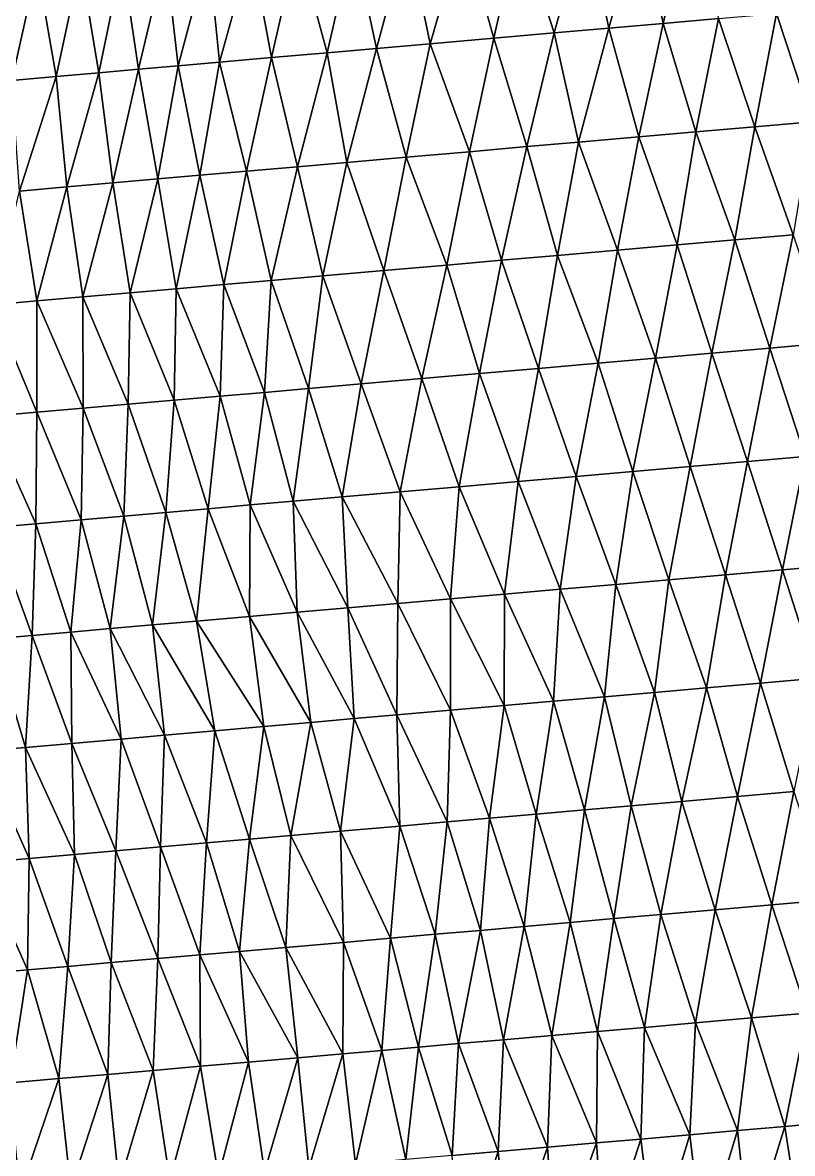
# Model space of a CAD drawing. Extents: x 993 to 3979, y 358 to 2875.
# Drawn here: x 2563.1 to 2820, y 1197.3 to 1574.5 of the extents above; entities that cross this region are included whole.
import ezdxf

# ---------------------------------------------------------------- set-up
doc = ezdxf.new("R2010")
doc.units = 0
doc.header["$MEASUREMENT"] = 0

msp = doc.modelspace()

# ---------------------------------------------------------------- linework, layer by layer
at = {"layer": 'modelTopoInnerCoarse_ts', "color": 2}
for points in [[(2769.32, 1610.69, 2910.62), (2758.78, 1572.63, 2920.97), (2751.13, 1609.1, 2906.45), (2769.32, 1610.69, 2910.62)], [(2776.9, 1574.21, 2925.33), (2758.78, 1572.63, 2920.97), (2769.32, 1610.69, 2910.62), (2776.9, 1574.21, 2925.33)], [(2785.51, 1612.11, 2920.1), (2776.9, 1574.21, 2925.33), (2769.32, 1610.69, 2910.62), (2785.51, 1612.11, 2920.1)], [(2795.37, 1575.83, 2928.76), (2776.9, 1574.21, 2925.33), (2785.51, 1612.11, 2920.1), (2795.37, 1575.83, 2928.76)], [(2728.85, 1607.15, 2913.16), (2720.35, 1569.27, 2918.09), (2710.17, 1605.52, 2910.32), (2728.85, 1607.15, 2913.16)], [(2740.51, 1571.03, 2917.02), (2720.35, 1569.27, 2918.09), (2728.85, 1607.15, 2913.16), (2740.51, 1571.03, 2917.02)], [(2751.13, 1609.1, 2906.45), (2740.51, 1571.03, 2917.02), (2728.85, 1607.15, 2913.16), (2751.13, 1609.1, 2906.45)], [(2758.78, 1572.63, 2920.97), (2740.51, 1571.03, 2917.02), (2751.13, 1609.1, 2906.45), (2758.78, 1572.63, 2920.97)], [(2691.61, 1603.9, 2907.13), (2681.26, 1565.85, 2916.98), (2673.39, 1602.3, 2903.05), (2691.61, 1603.9, 2907.13)], [(2699.09, 1567.41, 2922.12), (2681.26, 1565.85, 2916.98), (2691.61, 1603.9, 2907.13), (2699.09, 1567.41, 2922.12)], [(2710.17, 1605.52, 2910.32), (2699.09, 1567.41, 2922.12), (2691.61, 1603.9, 2907.13), (2710.17, 1605.52, 2910.32)], [(2720.35, 1569.27, 2918.09), (2699.09, 1567.41, 2922.12), (2710.17, 1605.52, 2910.32), (2720.35, 1569.27, 2918.09)], [(2639.39, 1599.33, 2888.38), (2628.89, 1561.26, 2898.62), (2625.18, 1598.08, 2873.6), (2639.39, 1599.33, 2888.38)], [(2646.2, 1562.78, 2905.12), (2628.89, 1561.26, 2898.62), (2639.39, 1599.33, 2888.38), (2646.2, 1562.78, 2905.12)], [(2654.87, 1600.68, 2899.76), (2646.2, 1562.78, 2905.12), (2639.39, 1599.33, 2888.38), (2654.87, 1600.68, 2899.76)], [(2664.75, 1564.4, 2908.33), (2646.2, 1562.78, 2905.12), (2654.87, 1600.68, 2899.76), (2664.75, 1564.4, 2908.33)], [(2673.39, 1602.3, 2903.05), (2664.75, 1564.4, 2908.33), (2654.87, 1600.68, 2899.76), (2673.39, 1602.3, 2903.05)], [(2681.26, 1565.85, 2916.98), (2664.75, 1564.4, 2908.33), (2673.39, 1602.3, 2903.05), (2681.26, 1565.85, 2916.98)], [(2596.31, 1595.56, 2845.27), (2588.58, 1557.74, 2848.12), (2582.42, 1594.34, 2829.64), (2596.31, 1595.56, 2845.27)], [(2601.77, 1558.89, 2865.62), (2588.58, 1557.74, 2848.12), (2596.31, 1595.56, 2845.27), (2601.77, 1558.89, 2865.62)], [(2610.84, 1596.83, 2859.16), (2601.77, 1558.89, 2865.62), (2596.31, 1595.56, 2845.27), (2610.84, 1596.83, 2859.16)], [(2615.08, 1560.06, 2882.79), (2601.77, 1558.89, 2865.62), (2610.84, 1596.83, 2859.16), (2615.08, 1560.06, 2882.79)], [(2625.18, 1598.08, 2873.6), (2615.08, 1560.06, 2882.79), (2610.84, 1596.83, 2859.16), (2625.18, 1598.08, 2873.6)], [(2628.89, 1561.26, 2898.62), (2615.08, 1560.06, 2882.79), (2625.18, 1598.08, 2873.6), (2628.89, 1561.26, 2898.62)], [(2568.02, 1593.08, 2815.37), (2559.57, 1555.2, 2820.17), (2552.42, 1591.72, 2804.3), (2568.02, 1593.08, 2815.37)], [(2574.39, 1556.5, 2833.31), (2559.57, 1555.2, 2820.17), (2568.02, 1593.08, 2815.37), (2574.39, 1556.5, 2833.31)], [(2582.42, 1594.34, 2829.64), (2574.39, 1556.5, 2833.31), (2568.02, 1593.08, 2815.37), (2582.42, 1594.34, 2829.64)], [(2588.58, 1557.74, 2848.12), (2574.39, 1556.5, 2833.31), (2582.42, 1594.34, 2829.64), (2588.58, 1557.74, 2848.12)], [(2814.68, 1577.52, 2929.93), (2807.45, 1539.74, 2931.47), (2795.37, 1575.83, 2928.76), (2814.68, 1577.52, 2929.93)], [(2826.58, 1541.42, 2933.12), (2807.45, 1539.74, 2931.47), (2814.68, 1577.52, 2929.93), (2826.58, 1541.42, 2933.12)], [(2834.98, 1579.29, 2928.47), (2826.58, 1541.42, 2933.12), (2814.68, 1577.52, 2929.93), (2834.98, 1579.29, 2928.47)], [(2758.78, 1572.63, 2920.97), (2748.63, 1534.6, 2930.29), (2740.51, 1571.03, 2917.02), (2758.78, 1572.63, 2920.97)], [(2768.74, 1536.36, 2929.34), (2748.63, 1534.6, 2930.29), (2758.78, 1572.63, 2920.97), (2768.74, 1536.36, 2929.34)], [(2776.9, 1574.21, 2925.33), (2768.74, 1536.36, 2929.34), (2758.78, 1572.63, 2920.97), (2776.9, 1574.21, 2925.33)], [(2787.8, 1538.02, 2931.18), (2768.74, 1536.36, 2929.34), (2776.9, 1574.21, 2925.33), (2787.8, 1538.02, 2931.18)], [(2795.37, 1575.83, 2928.76), (2787.8, 1538.02, 2931.18), (2776.9, 1574.21, 2925.33), (2795.37, 1575.83, 2928.76)], [(2807.45, 1539.74, 2931.47), (2787.8, 1538.02, 2931.18), (2795.37, 1575.83, 2928.76), (2807.45, 1539.74, 2931.47)], [(2720.35, 1569.27, 2918.09), (2712.23, 1531.41, 2922), (2699.09, 1567.41, 2922.12), (2720.35, 1569.27, 2918.09)], [(2731.41, 1533.09, 2923.53), (2712.23, 1531.41, 2922), (2720.35, 1569.27, 2918.09), (2731.41, 1533.09, 2923.53)], [(2740.51, 1571.03, 2917.02), (2731.41, 1533.09, 2923.53), (2720.35, 1569.27, 2918.09), (2740.51, 1571.03, 2917.02)], [(2748.63, 1534.6, 2930.29), (2731.41, 1533.09, 2923.53), (2740.51, 1571.03, 2917.02), (2748.63, 1534.6, 2930.29)], [(2681.26, 1565.85, 2916.98), (2671.29, 1527.83, 2925.83), (2664.75, 1564.4, 2908.33), (2681.26, 1565.85, 2916.98)], [(2691.08, 1529.56, 2925.73), (2671.29, 1527.83, 2925.83), (2681.26, 1565.85, 2916.98), (2691.08, 1529.56, 2925.73)], [(2699.09, 1567.41, 2922.12), (2691.08, 1529.56, 2925.73), (2681.26, 1565.85, 2916.98), (2699.09, 1567.41, 2922.12)], [(2712.23, 1531.41, 2922), (2691.08, 1529.56, 2925.73), (2699.09, 1567.41, 2922.12), (2712.23, 1531.41, 2922)], [(2646.2, 1562.78, 2905.12), (2637.89, 1524.91, 2909.55), (2628.89, 1561.26, 2898.62), (2646.2, 1562.78, 2905.12)], [(2654.85, 1526.39, 2917), (2637.89, 1524.91, 2909.55), (2646.2, 1562.78, 2905.12), (2654.85, 1526.39, 2917)], [(2664.75, 1564.4, 2908.33), (2654.85, 1526.39, 2917), (2646.2, 1562.78, 2905.12), (2664.75, 1564.4, 2908.33)], [(2671.29, 1527.83, 2925.83), (2654.85, 1526.39, 2917), (2664.75, 1564.4, 2908.33), (2671.29, 1527.83, 2925.83)], [(2588.58, 1557.74, 2848.12), (2577.88, 1519.66, 2858.92), (2574.39, 1556.5, 2833.31), (2588.58, 1557.74, 2848.12)], [(2593.26, 1521, 2870.56), (2577.88, 1519.66, 2858.92), (2588.58, 1557.74, 2848.12), (2593.26, 1521, 2870.56)], [(2601.77, 1558.89, 2865.62), (2593.26, 1521, 2870.56), (2588.58, 1557.74, 2848.12), (2601.77, 1558.89, 2865.62)], [(2608.26, 1522.32, 2883.22), (2593.26, 1521, 2870.56), (2601.77, 1558.89, 2865.62), (2608.26, 1522.32, 2883.22)], [(2615.08, 1560.06, 2882.79), (2608.26, 1522.32, 2883.22), (2601.77, 1558.89, 2865.62), (2615.08, 1560.06, 2882.79)], [(2622.25, 1523.54, 2898.59), (2608.26, 1522.32, 2883.22), (2615.08, 1560.06, 2882.79), (2622.25, 1523.54, 2898.59)], [(2628.89, 1561.26, 2898.62), (2622.25, 1523.54, 2898.59), (2615.08, 1560.06, 2882.79), (2628.89, 1561.26, 2898.62)], [(2637.89, 1524.91, 2909.55), (2622.25, 1523.54, 2898.59), (2628.89, 1561.26, 2898.62), (2637.89, 1524.91, 2909.55)], [(2562.07, 1518.27, 2848.4), (2559.57, 1555.2, 2820.17), (2574.39, 1556.5, 2833.31), (2562.07, 1518.27, 2848.4)], [(2562.07, 1518.27, 2848.4), (2574.39, 1556.5, 2833.31), (2577.88, 1519.66, 2858.92), (2562.07, 1518.27, 2848.4)], [(2807.45, 1539.74, 2931.47), (2800.77, 1502.01, 2931.55), (2787.8, 1538.02, 2931.18), (2807.45, 1539.74, 2931.47)], [(2820.29, 1503.72, 2932.16), (2800.77, 1502.01, 2931.55), (2807.45, 1539.74, 2931.47), (2820.29, 1503.72, 2932.16)], [(2826.58, 1541.42, 2933.12), (2820.29, 1503.72, 2932.16), (2807.45, 1539.74, 2931.47), (2826.58, 1541.42, 2933.12)], [(2768.74, 1536.36, 2929.34), (2761.64, 1498.59, 2930.54), (2748.63, 1534.6, 2930.29), (2768.74, 1536.36, 2929.34)], [(2781.57, 1500.33, 2930.08), (2761.64, 1498.59, 2930.54), (2768.74, 1536.36, 2929.34), (2781.57, 1500.33, 2930.08)], [(2787.8, 1538.02, 2931.18), (2781.57, 1500.33, 2930.08), (2768.74, 1536.36, 2929.34), (2787.8, 1538.02, 2931.18)], [(2800.77, 1502.01, 2931.55), (2781.57, 1500.33, 2930.08), (2787.8, 1538.02, 2931.18), (2800.77, 1502.01, 2931.55)], [(2712.23, 1531.41, 2922), (2704.66, 1493.6, 2924.45), (2691.08, 1529.56, 2925.73), (2712.23, 1531.41, 2922)], [(2722.95, 1495.21, 2928.35), (2704.66, 1493.6, 2924.45), (2712.23, 1531.41, 2922), (2722.95, 1495.21, 2928.35)], [(2731.41, 1533.09, 2923.53), (2722.95, 1495.21, 2928.35), (2712.23, 1531.41, 2922), (2731.41, 1533.09, 2923.53)], [(2741.61, 1496.84, 2931.26), (2722.95, 1495.21, 2928.35), (2731.41, 1533.09, 2923.53), (2741.61, 1496.84, 2931.26)], [(2748.63, 1534.6, 2930.29), (2741.61, 1496.84, 2931.26), (2731.41, 1533.09, 2923.53), (2748.63, 1534.6, 2930.29)], [(2761.64, 1498.59, 2930.54), (2741.61, 1496.84, 2931.26), (2748.63, 1534.6, 2930.29), (2761.64, 1498.59, 2930.54)], [(2671.29, 1527.83, 2925.83), (2663.33, 1489.99, 2929.31), (2654.85, 1526.39, 2917), (2671.29, 1527.83, 2925.83)], [(2683.7, 1491.77, 2927.68), (2663.33, 1489.99, 2929.31), (2671.29, 1527.83, 2925.83), (2683.7, 1491.77, 2927.68)], [(2691.08, 1529.56, 2925.73), (2683.7, 1491.77, 2927.68), (2671.29, 1527.83, 2925.83), (2691.08, 1529.56, 2925.73)], [(2704.66, 1493.6, 2924.45), (2683.7, 1491.77, 2927.68), (2691.08, 1529.56, 2925.73), (2704.66, 1493.6, 2924.45)], [(2637.89, 1524.91, 2909.55), (2630.23, 1487.09, 2912.24), (2622.25, 1523.54, 2898.59), (2637.89, 1524.91, 2909.55)], [(2646.13, 1488.48, 2922.51), (2630.23, 1487.09, 2912.24), (2637.89, 1524.91, 2909.55), (2646.13, 1488.48, 2922.51)], [(2654.85, 1526.39, 2917), (2646.13, 1488.48, 2922.51), (2637.89, 1524.91, 2909.55), (2654.85, 1526.39, 2917)], [(2663.33, 1489.99, 2929.31), (2646.13, 1488.48, 2922.51), (2654.85, 1526.39, 2917), (2663.33, 1489.99, 2929.31)], [(2593.26, 1521, 2870.56), (2583.28, 1482.99, 2879.43), (2577.88, 1519.66, 2858.92), (2593.26, 1521, 2870.56)], [(2599.04, 1484.36, 2890.08), (2583.28, 1482.99, 2879.43), (2593.26, 1521, 2870.56), (2599.04, 1484.36, 2890.08)], [(2608.26, 1522.32, 2883.22), (2599.04, 1484.36, 2890.08), (2593.26, 1521, 2870.56), (2608.26, 1522.32, 2883.22)], [(2614.38, 1485.71, 2901.83), (2599.04, 1484.36, 2890.08), (2608.26, 1522.32, 2883.22), (2614.38, 1485.71, 2901.83)], [(2622.25, 1523.54, 2898.59), (2614.38, 1485.71, 2901.83), (2608.26, 1522.32, 2883.22), (2622.25, 1523.54, 2898.59)], [(2630.23, 1487.09, 2912.24), (2614.38, 1485.71, 2901.83), (2622.25, 1523.54, 2898.59), (2630.23, 1487.09, 2912.24)], [(2567.94, 1481.64, 2867.66), (2552.93, 1480.33, 2855.03), (2562.07, 1518.27, 2848.4), (2567.94, 1481.64, 2867.66)], [(2577.88, 1519.66, 2858.92), (2567.94, 1481.64, 2867.66), (2562.07, 1518.27, 2848.4), (2577.88, 1519.66, 2858.92)], [(2583.28, 1482.99, 2879.43), (2567.94, 1481.64, 2867.66), (2577.88, 1519.66, 2858.92), (2583.28, 1482.99, 2879.43)], [(2800.77, 1502.01, 2931.55), (2793.15, 1464.2, 2934.13), (2781.57, 1500.33, 2930.08), (2800.77, 1502.01, 2931.55)], [(2812.51, 1465.9, 2935.16), (2793.15, 1464.2, 2934.13), (2800.77, 1502.01, 2931.55), (2812.51, 1465.9, 2935.16)], [(2820.29, 1503.72, 2932.16), (2812.51, 1465.9, 2935.16), (2800.77, 1502.01, 2931.55), (2820.29, 1503.72, 2932.16)], [(2832.12, 1467.61, 2935.57), (2812.51, 1465.9, 2935.16), (2820.29, 1503.72, 2932.16), (2832.12, 1467.61, 2935.57)], [(2761.64, 1498.59, 2930.54), (2755.17, 1460.88, 2930.04), (2741.61, 1496.84, 2931.26), (2761.64, 1498.59, 2930.54)], [(2774.3, 1462.55, 2931.72), (2755.17, 1460.88, 2930.04), (2761.64, 1498.59, 2930.54), (2774.3, 1462.55, 2931.72)], [(2781.57, 1500.33, 2930.08), (2774.3, 1462.55, 2931.72), (2761.64, 1498.59, 2930.54), (2781.57, 1500.33, 2930.08)], [(2793.15, 1464.2, 2934.13), (2774.3, 1462.55, 2931.72), (2781.57, 1500.33, 2930.08), (2793.15, 1464.2, 2934.13)], [(2704.66, 1493.6, 2924.45), (2696.36, 1455.73, 2928.84), (2683.7, 1491.77, 2927.68), (2704.66, 1493.6, 2924.45)], [(2715.62, 1457.42, 2930.16), (2696.36, 1455.73, 2928.84), (2704.66, 1493.6, 2924.45), (2715.62, 1457.42, 2930.16)], [(2722.95, 1495.21, 2928.35), (2715.62, 1457.42, 2930.16), (2704.66, 1493.6, 2924.45), (2722.95, 1495.21, 2928.35)], [(2735.31, 1459.14, 2930.33), (2715.62, 1457.42, 2930.16), (2722.95, 1495.21, 2928.35), (2735.31, 1459.14, 2930.33)], [(2741.61, 1496.84, 2931.26), (2735.31, 1459.14, 2930.33), (2722.95, 1495.21, 2928.35), (2741.61, 1496.84, 2931.26)], [(2755.17, 1460.88, 2930.04), (2735.31, 1459.14, 2930.33), (2741.61, 1496.84, 2931.26), (2755.17, 1460.88, 2930.04)], [(2663.33, 1489.99, 2929.31), (2658.54, 1452.43, 2924.34), (2646.13, 1488.48, 2922.51), (2663.33, 1489.99, 2929.31)], [(2676.14, 1453.97, 2930.08), (2658.54, 1452.43, 2924.34), (2663.33, 1489.99, 2929.31), (2676.14, 1453.97, 2930.08)], [(2683.7, 1491.77, 2927.68), (2676.14, 1453.97, 2930.08), (2663.33, 1489.99, 2929.31), (2683.7, 1491.77, 2927.68)], [(2696.36, 1455.73, 2928.84), (2676.14, 1453.97, 2930.08), (2683.7, 1491.77, 2927.68), (2696.36, 1455.73, 2928.84)], [(2630.23, 1487.09, 2912.24), (2629.01, 1449.84, 2897.75), (2614.38, 1485.71, 2901.83), (2630.23, 1487.09, 2912.24)], [(2643.89, 1451.14, 2910.74), (2629.01, 1449.84, 2897.75), (2630.23, 1487.09, 2912.24), (2643.89, 1451.14, 2910.74)], [(2646.13, 1488.48, 2922.51), (2643.89, 1451.14, 2910.74), (2630.23, 1487.09, 2912.24), (2646.13, 1488.48, 2922.51)], [(2658.54, 1452.43, 2924.34), (2643.89, 1451.14, 2910.74), (2646.13, 1488.48, 2922.51), (2658.54, 1452.43, 2924.34)], [(2583.37, 1445.85, 2861.46), (2567.94, 1481.64, 2867.66), (2583.28, 1482.99, 2879.43), (2583.37, 1445.85, 2861.46)], [(2599.04, 1484.36, 2890.08), (2598.35, 1447.16, 2874.19), (2583.28, 1482.99, 2879.43), (2599.04, 1484.36, 2890.08)], [(2598.35, 1447.16, 2874.19), (2583.37, 1445.85, 2861.46), (2583.28, 1482.99, 2879.43), (2598.35, 1447.16, 2874.19)], [(2613.67, 1448.5, 2886.01), (2598.35, 1447.16, 2874.19), (2599.04, 1484.36, 2890.08), (2613.67, 1448.5, 2886.01)], [(2614.38, 1485.71, 2901.83), (2613.67, 1448.5, 2886.01), (2599.04, 1484.36, 2890.08), (2614.38, 1485.71, 2901.83)], [(2629.01, 1449.84, 2897.75), (2613.67, 1448.5, 2886.01), (2614.38, 1485.71, 2901.83), (2629.01, 1449.84, 2897.75)], [(2567.94, 1444.5, 2849.96), (2551.4, 1443.05, 2841.4), (2552.93, 1480.33, 2855.03), (2567.94, 1444.5, 2849.96)], [(2567.94, 1481.64, 2867.66), (2567.94, 1444.5, 2849.96), (2552.93, 1480.33, 2855.03), (2567.94, 1481.64, 2867.66)], [(2583.37, 1445.85, 2861.46), (2567.94, 1444.5, 2849.96), (2567.94, 1481.64, 2867.66), (2583.37, 1445.85, 2861.46)], [(2832.12, 1467.61, 2935.57), (2824.21, 1429.78, 2938.91), (2812.51, 1465.9, 2935.16), (2832.12, 1467.61, 2935.57)], [(2793.15, 1464.2, 2934.13), (2785.89, 1426.42, 2935.75), (2774.3, 1462.55, 2931.72), (2793.15, 1464.2, 2934.13)], [(2804.97, 1428.09, 2937.52), (2785.89, 1426.42, 2935.75), (2793.15, 1464.2, 2934.13), (2804.97, 1428.09, 2937.52)], [(2812.51, 1465.9, 2935.16), (2804.97, 1428.09, 2937.52), (2793.15, 1464.2, 2934.13), (2812.51, 1465.9, 2935.16)], [(2824.21, 1429.78, 2938.91), (2804.97, 1428.09, 2937.52), (2812.51, 1465.9, 2935.16), (2824.21, 1429.78, 2938.91)], [(2755.17, 1460.88, 2930.04), (2747.84, 1423.09, 2931.86), (2735.31, 1459.14, 2930.33), (2755.17, 1460.88, 2930.04)], [(2766.72, 1424.75, 2934.17), (2747.84, 1423.09, 2931.86), (2755.17, 1460.88, 2930.04), (2766.72, 1424.75, 2934.17)], [(2774.3, 1462.55, 2931.72), (2766.72, 1424.75, 2934.17), (2755.17, 1460.88, 2930.04), (2774.3, 1462.55, 2931.72)], [(2785.89, 1426.42, 2935.75), (2766.72, 1424.75, 2934.17), (2774.3, 1462.55, 2931.72), (2785.89, 1426.42, 2935.75)], [(2696.36, 1455.73, 2928.84), (2689.09, 1417.95, 2930.49), (2676.14, 1453.97, 2930.08), (2696.36, 1455.73, 2928.84)], [(2708.79, 1419.68, 2930.65), (2689.09, 1417.95, 2930.49), (2696.36, 1455.73, 2928.84), (2708.79, 1419.68, 2930.65)], [(2715.62, 1457.42, 2930.16), (2708.79, 1419.68, 2930.65), (2696.36, 1455.73, 2928.84), (2715.62, 1457.42, 2930.16)], [(2728.5, 1421.4, 2930.76), (2708.79, 1419.68, 2930.65), (2715.62, 1457.42, 2930.16), (2728.5, 1421.4, 2930.76)], [(2735.31, 1459.14, 2930.33), (2728.5, 1421.4, 2930.76), (2715.62, 1457.42, 2930.16), (2735.31, 1459.14, 2930.33)], [(2747.84, 1423.09, 2931.86), (2728.5, 1421.4, 2930.76), (2735.31, 1459.14, 2930.33), (2747.84, 1423.09, 2931.86)], [(2658.54, 1452.43, 2924.34), (2653.37, 1414.83, 2920.41), (2643.89, 1451.14, 2910.74), (2658.54, 1452.43, 2924.34)], [(2669.75, 1416.26, 2929.39), (2653.37, 1414.83, 2920.41), (2658.54, 1452.43, 2924.34), (2669.75, 1416.26, 2929.39)], [(2676.14, 1453.97, 2930.08), (2669.75, 1416.26, 2929.39), (2658.54, 1452.43, 2924.34), (2676.14, 1453.97, 2930.08)], [(2689.09, 1417.95, 2930.49), (2669.75, 1416.26, 2929.39), (2676.14, 1453.97, 2930.08), (2689.09, 1417.95, 2930.49)], [(2613.67, 1448.5, 2886.01), (2610.89, 1411.11, 2875.7), (2598.35, 1447.16, 2874.19), (2613.67, 1448.5, 2886.01)], [(2625.05, 1412.35, 2890.59), (2610.89, 1411.11, 2875.7), (2613.67, 1448.5, 2886.01), (2625.05, 1412.35, 2890.59)], [(2629.01, 1449.84, 2897.75), (2625.05, 1412.35, 2890.59), (2613.67, 1448.5, 2886.01), (2629.01, 1449.84, 2897.75)], [(2639.12, 1413.58, 2905.72), (2625.05, 1412.35, 2890.59), (2629.01, 1449.84, 2897.75), (2639.12, 1413.58, 2905.72)], [(2643.89, 1451.14, 2910.74), (2639.12, 1413.58, 2905.72), (2629.01, 1449.84, 2897.75), (2643.89, 1451.14, 2910.74)], [(2653.37, 1414.83, 2920.41), (2639.12, 1413.58, 2905.72), (2643.89, 1451.14, 2910.74), (2653.37, 1414.83, 2920.41)], [(2567.94, 1444.5, 2849.96), (2567.56, 1407.32, 2833.24), (2551.4, 1443.05, 2841.4), (2567.94, 1444.5, 2849.96)], [(2582.68, 1408.64, 2845.59), (2567.56, 1407.32, 2833.24), (2567.94, 1444.5, 2849.96), (2582.68, 1408.64, 2845.59)], [(2583.37, 1445.85, 2861.46), (2582.68, 1408.64, 2845.59), (2567.94, 1444.5, 2849.96), (2583.37, 1445.85, 2861.46)], [(2596.92, 1409.89, 2860.27), (2582.68, 1408.64, 2845.59), (2583.37, 1445.85, 2861.46), (2596.92, 1409.89, 2860.27)], [(2598.35, 1447.16, 2874.19), (2596.92, 1409.89, 2860.27), (2583.37, 1445.85, 2861.46), (2598.35, 1447.16, 2874.19)], [(2610.89, 1411.11, 2875.7), (2596.92, 1409.89, 2860.27), (2598.35, 1447.16, 2874.19), (2610.89, 1411.11, 2875.7)], [(2567.56, 1407.32, 2833.24), (2553.22, 1406.07, 2818.82), (2551.4, 1443.05, 2841.4), (2567.56, 1407.32, 2833.24)], [(2824.21, 1429.78, 2938.91), (2816.67, 1391.97, 2941.27), (2804.97, 1428.09, 2937.52), (2824.21, 1429.78, 2938.91)], [(2835.95, 1393.66, 2942.54), (2816.67, 1391.97, 2941.27), (2824.21, 1429.78, 2938.91), (2835.95, 1393.66, 2942.54)], [(2785.89, 1426.42, 2935.75), (2778.74, 1388.65, 2937.05), (2766.72, 1424.75, 2934.17), (2785.89, 1426.42, 2935.75)], [(2797.69, 1390.31, 2939.2), (2778.74, 1388.65, 2937.05), (2785.89, 1426.42, 2935.75), (2797.69, 1390.31, 2939.2)], [(2804.97, 1428.09, 2937.52), (2797.69, 1390.31, 2939.2), (2785.89, 1426.42, 2935.75), (2804.97, 1428.09, 2937.52)], [(2816.67, 1391.97, 2941.27), (2797.69, 1390.31, 2939.2), (2804.97, 1428.09, 2937.52), (2816.67, 1391.97, 2941.27)], [(2747.84, 1423.09, 2931.86), (2742.49, 1385.48, 2928.4), (2728.5, 1421.4, 2930.76), (2747.84, 1423.09, 2931.86)], [(2761.09, 1387.11, 2931.47), (2742.49, 1385.48, 2928.4), (2747.84, 1423.09, 2931.86), (2761.09, 1387.11, 2931.47)], [(2766.72, 1424.75, 2934.17), (2761.09, 1387.11, 2931.47), (2747.84, 1423.09, 2931.86), (2766.72, 1424.75, 2934.17)], [(2778.74, 1388.65, 2937.05), (2761.09, 1387.11, 2931.47), (2766.72, 1424.75, 2934.17), (2778.74, 1388.65, 2937.05)], [(2708.79, 1419.68, 2930.65), (2705.96, 1382.29, 2920.46), (2689.09, 1417.95, 2930.49), (2708.79, 1419.68, 2930.65)], [(2723.91, 1383.86, 2925.27), (2705.96, 1382.29, 2920.46), (2708.79, 1419.68, 2930.65), (2723.91, 1383.86, 2925.27)], [(2728.5, 1421.4, 2930.76), (2723.91, 1383.86, 2925.27), (2708.79, 1419.68, 2930.65), (2728.5, 1421.4, 2930.76)], [(2742.49, 1385.48, 2928.4), (2723.91, 1383.86, 2925.27), (2728.5, 1421.4, 2930.76), (2742.49, 1385.48, 2928.4)], [(2654.77, 1377.81, 2898.94), (2639.12, 1413.58, 2905.72), (2653.37, 1414.83, 2920.41), (2654.77, 1377.81, 2898.94)], [(2671.62, 1379.28, 2906.67), (2653.37, 1414.83, 2920.41), (2669.75, 1416.26, 2929.39), (2671.62, 1379.28, 2906.67)], [(2671.62, 1379.28, 2906.67), (2654.77, 1377.81, 2898.94), (2653.37, 1414.83, 2920.41), (2671.62, 1379.28, 2906.67)], [(2689.09, 1417.95, 2930.49), (2688.32, 1380.74, 2914.83), (2669.75, 1416.26, 2929.39), (2689.09, 1417.95, 2930.49)], [(2688.32, 1380.74, 2914.83), (2671.62, 1379.28, 2906.67), (2669.75, 1416.26, 2929.39), (2688.32, 1380.74, 2914.83)], [(2705.96, 1382.29, 2920.46), (2688.32, 1380.74, 2914.83), (2689.09, 1417.95, 2930.49), (2705.96, 1382.29, 2920.46)], [(2610.89, 1411.11, 2875.7), (2606.51, 1373.58, 2869.64), (2596.92, 1409.89, 2860.27), (2610.89, 1411.11, 2875.7)], [(2621.2, 1374.87, 2883.13), (2606.51, 1373.58, 2869.64), (2610.89, 1411.11, 2875.7), (2621.2, 1374.87, 2883.13)], [(2625.05, 1412.35, 2890.59), (2621.2, 1374.87, 2883.13), (2610.89, 1411.11, 2875.7), (2625.05, 1412.35, 2890.59)], [(2638.88, 1376.42, 2888.66), (2621.2, 1374.87, 2883.13), (2625.05, 1412.35, 2890.59), (2638.88, 1376.42, 2888.66)], [(2639.12, 1413.58, 2905.72), (2638.88, 1376.42, 2888.66), (2625.05, 1412.35, 2890.59), (2639.12, 1413.58, 2905.72)], [(2654.77, 1377.81, 2898.94), (2638.88, 1376.42, 2888.66), (2639.12, 1413.58, 2905.72), (2654.77, 1377.81, 2898.94)], [(2567.56, 1407.32, 2833.24), (2566.36, 1370.07, 2818.72), (2553.22, 1406.07, 2818.82), (2567.56, 1407.32, 2833.24)], [(2579.19, 1371.2, 2837.15), (2566.36, 1370.07, 2818.72), (2567.56, 1407.32, 2833.24), (2579.19, 1371.2, 2837.15)], [(2582.68, 1408.64, 2845.59), (2579.19, 1371.2, 2837.15), (2567.56, 1407.32, 2833.24), (2582.68, 1408.64, 2845.59)], [(2592.33, 1372.34, 2854.77), (2579.19, 1371.2, 2837.15), (2582.68, 1408.64, 2845.59), (2592.33, 1372.34, 2854.77)], [(2596.92, 1409.89, 2860.27), (2592.33, 1372.34, 2854.77), (2582.68, 1408.64, 2845.59), (2596.92, 1409.89, 2860.27)], [(2606.51, 1373.58, 2869.64), (2592.33, 1372.34, 2854.77), (2596.92, 1409.89, 2860.27), (2606.51, 1373.58, 2869.64)], [(2566.36, 1370.07, 2818.72), (2553.23, 1368.92, 2801.07), (2553.22, 1406.07, 2818.82), (2566.36, 1370.07, 2818.72)], [(2816.67, 1391.97, 2941.27), (2809.31, 1354.18, 2943.16), (2797.69, 1390.31, 2939.2), (2816.67, 1391.97, 2941.27)], [(2828.22, 1355.84, 2945.41), (2809.31, 1354.18, 2943.16), (2816.67, 1391.97, 2941.27), (2828.22, 1355.84, 2945.41)], [(2835.95, 1393.66, 2942.54), (2828.22, 1355.84, 2945.41), (2816.67, 1391.97, 2941.27), (2835.95, 1393.66, 2942.54)], [(2778.74, 1388.65, 2937.05), (2773.97, 1351.09, 2932.05), (2761.09, 1387.11, 2931.47), (2778.74, 1388.65, 2937.05)], [(2791.38, 1352.61, 2938.3), (2773.97, 1351.09, 2932.05), (2778.74, 1388.65, 2937.05), (2791.38, 1352.61, 2938.3)], [(2797.69, 1390.31, 2939.2), (2791.38, 1352.61, 2938.3), (2778.74, 1388.65, 2937.05), (2797.69, 1390.31, 2939.2)], [(2809.31, 1354.18, 2943.16), (2791.38, 1352.61, 2938.3), (2797.69, 1390.31, 2939.2), (2809.31, 1354.18, 2943.16)], [(2742.49, 1385.48, 2928.4), (2740.3, 1348.15, 2916.49), (2723.91, 1383.86, 2925.27), (2742.49, 1385.48, 2928.4)], [(2757.32, 1349.64, 2923.77), (2740.3, 1348.15, 2916.49), (2742.49, 1385.48, 2928.4), (2757.32, 1349.64, 2923.77)], [(2761.09, 1387.11, 2931.47), (2757.32, 1349.64, 2923.77), (2742.49, 1385.48, 2928.4), (2761.09, 1387.11, 2931.47)], [(2773.97, 1351.09, 2932.05), (2757.32, 1349.64, 2923.77), (2761.09, 1387.11, 2931.47), (2773.97, 1351.09, 2932.05)], [(2688.32, 1380.74, 2914.83), (2688.01, 1343.57, 2897.93), (2671.62, 1379.28, 2906.67), (2688.32, 1380.74, 2914.83)], [(2705.87, 1345.13, 2902.96), (2688.01, 1343.57, 2897.93), (2688.32, 1380.74, 2914.83), (2705.87, 1345.13, 2902.96)], [(2705.96, 1382.29, 2920.46), (2705.87, 1345.13, 2902.96), (2688.32, 1380.74, 2914.83), (2705.96, 1382.29, 2920.46)], [(2723.81, 1346.7, 2907.79), (2705.87, 1345.13, 2902.96), (2705.96, 1382.29, 2920.46), (2723.81, 1346.7, 2907.79)], [(2723.91, 1383.86, 2925.27), (2723.81, 1346.7, 2907.79), (2705.96, 1382.29, 2920.46), (2723.91, 1383.86, 2925.27)], [(2740.3, 1348.15, 2916.49), (2723.81, 1346.7, 2907.79), (2723.91, 1383.86, 2925.27), (2740.3, 1348.15, 2916.49)], [(2659.28, 1341.06, 2869.22), (2638.88, 1376.42, 2888.66), (2654.77, 1377.81, 2898.94), (2659.28, 1341.06, 2869.22)], [(2673.79, 1342.33, 2883.19), (2654.77, 1377.81, 2898.94), (2671.62, 1379.28, 2906.67), (2673.79, 1342.33, 2883.19)], [(2673.79, 1342.33, 2883.19), (2659.28, 1341.06, 2869.22), (2654.77, 1377.81, 2898.94), (2673.79, 1342.33, 2883.19)], [(2688.01, 1343.57, 2897.93), (2673.79, 1342.33, 2883.19), (2671.62, 1379.28, 2906.67), (2688.01, 1343.57, 2897.93)], [(2610.53, 1336.79, 2841.21), (2592.33, 1372.34, 2854.77), (2606.51, 1373.58, 2869.64), (2610.53, 1336.79, 2841.21)], [(2627.23, 1338.25, 2849.34), (2606.51, 1373.58, 2869.64), (2621.2, 1374.87, 2883.13), (2627.23, 1338.25, 2849.34)], [(2627.23, 1338.25, 2849.34), (2610.53, 1336.79, 2841.21), (2606.51, 1373.58, 2869.64), (2627.23, 1338.25, 2849.34)], [(2643.66, 1339.69, 2858.2), (2621.2, 1374.87, 2883.13), (2638.88, 1376.42, 2888.66), (2643.66, 1339.69, 2858.2)], [(2643.66, 1339.69, 2858.2), (2627.23, 1338.25, 2849.34), (2621.2, 1374.87, 2883.13), (2643.66, 1339.69, 2858.2)], [(2659.28, 1341.06, 2869.22), (2643.66, 1339.69, 2858.2), (2638.88, 1376.42, 2888.66), (2659.28, 1341.06, 2869.22)], [(2566.36, 1370.07, 2818.72), (2564.12, 1332.73, 2806.96), (2553.23, 1368.92, 2801.07), (2566.36, 1370.07, 2818.72)], [(2579.53, 1334.08, 2818.53), (2564.12, 1332.73, 2806.96), (2566.36, 1370.07, 2818.72), (2579.53, 1334.08, 2818.53)], [(2579.53, 1334.08, 2818.53), (2566.36, 1370.07, 2818.72), (2579.19, 1371.2, 2837.15), (2579.53, 1334.08, 2818.53)], [(2596.06, 1335.53, 2827.12), (2579.19, 1371.2, 2837.15), (2592.33, 1372.34, 2854.77), (2596.06, 1335.53, 2827.12)], [(2596.06, 1335.53, 2827.12), (2579.53, 1334.08, 2818.53), (2579.19, 1371.2, 2837.15), (2596.06, 1335.53, 2827.12)], [(2610.53, 1336.79, 2841.21), (2596.06, 1335.53, 2827.12), (2592.33, 1372.34, 2854.77), (2610.53, 1336.79, 2841.21)], [(2564.12, 1332.73, 2806.96), (2549.35, 1331.44, 2793.69), (2553.23, 1368.92, 2801.07), (2564.12, 1332.73, 2806.96)], [(2809.31, 1354.18, 2943.16), (2801.69, 1316.37, 2945.74), (2791.38, 1352.61, 2938.3), (2809.31, 1354.18, 2943.16)], [(2820.5, 1318.02, 2948.24), (2801.69, 1316.37, 2945.74), (2809.31, 1354.18, 2943.16), (2820.5, 1318.02, 2948.24)], [(2828.22, 1355.84, 2945.41), (2820.5, 1318.02, 2948.24), (2809.31, 1354.18, 2943.16), (2828.22, 1355.84, 2945.41)], [(2773.97, 1351.09, 2932.05), (2766.25, 1313.27, 2934.89), (2757.32, 1349.64, 2923.77), (2773.97, 1351.09, 2932.05)], [(2783.06, 1314.74, 2942.74), (2766.25, 1313.27, 2934.89), (2773.97, 1351.09, 2932.05), (2783.06, 1314.74, 2942.74)], [(2791.38, 1352.61, 2938.3), (2783.06, 1314.74, 2942.74), (2773.97, 1351.09, 2932.05), (2791.38, 1352.61, 2938.3)], [(2801.69, 1316.37, 2945.74), (2783.06, 1314.74, 2942.74), (2791.38, 1352.61, 2938.3), (2801.69, 1316.37, 2945.74)], [(2723.81, 1346.7, 2907.79), (2718.88, 1309.13, 2903.22), (2705.87, 1345.13, 2902.96), (2723.81, 1346.7, 2907.79)], [(2734.55, 1310.5, 2914.09), (2718.88, 1309.13, 2903.22), (2723.81, 1346.7, 2907.79), (2734.55, 1310.5, 2914.09)], [(2740.3, 1348.15, 2916.49), (2734.55, 1310.5, 2914.09), (2723.81, 1346.7, 2907.79), (2740.3, 1348.15, 2916.49)], [(2750.62, 1311.9, 2923.92), (2734.55, 1310.5, 2914.09), (2740.3, 1348.15, 2916.49), (2750.62, 1311.9, 2923.92)], [(2757.32, 1349.64, 2923.77), (2750.62, 1311.9, 2923.92), (2740.3, 1348.15, 2916.49), (2757.32, 1349.64, 2923.77)], [(2766.25, 1313.27, 2934.89), (2750.62, 1311.9, 2923.92), (2757.32, 1349.64, 2923.77), (2766.25, 1313.27, 2934.89)], [(2688.97, 1306.51, 2877.65), (2673.79, 1342.33, 2883.19), (2688.01, 1343.57, 2897.93), (2688.97, 1306.51, 2877.65)], [(2705.87, 1345.13, 2902.96), (2704.81, 1307.9, 2888.07), (2688.01, 1343.57, 2897.93), (2705.87, 1345.13, 2902.96)], [(2704.81, 1307.9, 2888.07), (2688.97, 1306.51, 2877.65), (2688.01, 1343.57, 2897.93), (2704.81, 1307.9, 2888.07)], [(2718.88, 1309.13, 2903.22), (2704.81, 1307.9, 2888.07), (2705.87, 1345.13, 2902.96), (2718.88, 1309.13, 2903.22)], [(2643.66, 1339.69, 2858.2), (2638.88, 1302.13, 2853.21), (2627.23, 1338.25, 2849.34), (2643.66, 1339.69, 2858.2)], [(2652.63, 1303.33, 2869.21), (2638.88, 1302.13, 2853.21), (2643.66, 1339.69, 2858.2), (2652.63, 1303.33, 2869.21)], [(2659.28, 1341.06, 2869.22), (2652.63, 1303.33, 2869.21), (2643.66, 1339.69, 2858.2), (2659.28, 1341.06, 2869.22)], [(2669.23, 1304.78, 2877.62), (2652.63, 1303.33, 2869.21), (2659.28, 1341.06, 2869.22), (2669.23, 1304.78, 2877.62)], [(2673.79, 1342.33, 2883.19), (2669.23, 1304.78, 2877.62), (2659.28, 1341.06, 2869.22), (2673.79, 1342.33, 2883.19)], [(2688.97, 1306.51, 2877.65), (2669.23, 1304.78, 2877.62), (2673.79, 1342.33, 2883.19), (2688.97, 1306.51, 2877.65)], [(2596.06, 1335.53, 2827.12), (2594.3, 1298.23, 2814.1), (2579.53, 1334.08, 2818.53), (2596.06, 1335.53, 2827.12)], [(2609.15, 1299.53, 2827.15), (2594.3, 1298.23, 2814.1), (2596.06, 1335.53, 2827.12), (2609.15, 1299.53, 2827.15)], [(2610.53, 1336.79, 2841.21), (2609.15, 1299.53, 2827.15), (2596.06, 1335.53, 2827.12), (2610.53, 1336.79, 2841.21)], [(2624.45, 1300.87, 2839.02), (2609.15, 1299.53, 2827.15), (2610.53, 1336.79, 2841.21), (2624.45, 1300.87, 2839.02)], [(2627.23, 1338.25, 2849.34), (2624.45, 1300.87, 2839.02), (2610.53, 1336.79, 2841.21), (2627.23, 1338.25, 2849.34)], [(2638.88, 1302.13, 2853.21), (2624.45, 1300.87, 2839.02), (2627.23, 1338.25, 2849.34), (2638.88, 1302.13, 2853.21)], [(2565.36, 1295.7, 2785.94), (2548.89, 1294.26, 2777.19), (2549.35, 1331.44, 2793.69), (2565.36, 1295.7, 2785.94)], [(2565.36, 1295.7, 2785.94), (2549.35, 1331.44, 2793.69), (2564.12, 1332.73, 2806.96), (2565.36, 1295.7, 2785.94)], [(2580.44, 1297.02, 2798.4), (2564.12, 1332.73, 2806.96), (2579.53, 1334.08, 2818.53), (2580.44, 1297.02, 2798.4)], [(2580.44, 1297.02, 2798.4), (2565.36, 1295.7, 2785.94), (2564.12, 1332.73, 2806.96), (2580.44, 1297.02, 2798.4)], [(2594.3, 1298.23, 2814.1), (2580.44, 1297.02, 2798.4), (2579.53, 1334.08, 2818.53), (2594.3, 1298.23, 2814.1)], [(2801.69, 1316.37, 2945.74), (2794.18, 1278.57, 2948.03), (2783.06, 1314.74, 2942.74), (2801.69, 1316.37, 2945.74)], [(2813.19, 1280.23, 2950.01), (2794.18, 1278.57, 2948.03), (2801.69, 1316.37, 2945.74), (2813.19, 1280.23, 2950.01)], [(2820.5, 1318.02, 2948.24), (2813.19, 1280.23, 2950.01), (2801.69, 1316.37, 2945.74), (2820.5, 1318.02, 2948.24)], [(2832.14, 1281.89, 2952.14), (2813.19, 1280.23, 2950.01), (2820.5, 1318.02, 2948.24), (2832.14, 1281.89, 2952.14)], [(2766.25, 1313.27, 2934.89), (2760.47, 1275.62, 2932.58), (2750.62, 1311.9, 2923.92), (2766.25, 1313.27, 2934.89)], [(2776.14, 1276.99, 2943.45), (2760.47, 1275.62, 2932.58), (2766.25, 1313.27, 2934.89), (2776.14, 1276.99, 2943.45)], [(2783.06, 1314.74, 2942.74), (2776.14, 1276.99, 2943.45), (2766.25, 1313.27, 2934.89), (2783.06, 1314.74, 2942.74)], [(2794.18, 1278.57, 2948.03), (2776.14, 1276.99, 2943.45), (2783.06, 1314.74, 2942.74), (2794.18, 1278.57, 2948.03)], [(2718.88, 1309.13, 2903.22), (2715.92, 1271.72, 2893.38), (2704.81, 1307.9, 2888.07), (2718.88, 1309.13, 2903.22)], [(2730.45, 1273, 2907.29), (2715.92, 1271.72, 2893.38), (2718.88, 1309.13, 2903.22), (2730.45, 1273, 2907.29)], [(2734.55, 1310.5, 2914.09), (2730.45, 1273, 2907.29), (2718.88, 1309.13, 2903.22), (2734.55, 1310.5, 2914.09)], [(2745.84, 1274.34, 2918.93), (2730.45, 1273, 2907.29), (2734.55, 1310.5, 2914.09), (2745.84, 1274.34, 2918.93)], [(2750.62, 1311.9, 2923.92), (2745.84, 1274.34, 2918.93), (2734.55, 1310.5, 2914.09), (2750.62, 1311.9, 2923.92)], [(2760.47, 1275.62, 2932.58), (2745.84, 1274.34, 2918.93), (2750.62, 1311.9, 2923.92), (2760.47, 1275.62, 2932.58)], [(2688.97, 1306.51, 2877.65), (2685.93, 1269.1, 2868.02), (2669.23, 1304.78, 2877.62), (2688.97, 1306.51, 2877.65)], [(2700.81, 1270.4, 2881), (2685.93, 1269.1, 2868.02), (2688.97, 1306.51, 2877.65), (2700.81, 1270.4, 2881)], [(2704.81, 1307.9, 2888.07), (2700.81, 1270.4, 2881), (2688.97, 1306.51, 2877.65), (2704.81, 1307.9, 2888.07)], [(2715.92, 1271.72, 2893.38), (2700.81, 1270.4, 2881), (2704.81, 1307.9, 2888.07), (2715.92, 1271.72, 2893.38)], [(2638.88, 1302.13, 2853.21), (2635.52, 1264.69, 2844.44), (2624.45, 1300.87, 2839.02), (2638.88, 1302.13, 2853.21)], [(2651, 1266.05, 2855.82), (2635.52, 1264.69, 2844.44), (2638.88, 1302.13, 2853.21), (2651, 1266.05, 2855.82)], [(2652.63, 1303.33, 2869.21), (2651, 1266.05, 2855.82), (2638.88, 1302.13, 2853.21), (2652.63, 1303.33, 2869.21)], [(2670.2, 1267.72, 2857.31), (2651, 1266.05, 2855.82), (2652.63, 1303.33, 2869.21), (2670.2, 1267.72, 2857.31)], [(2670.2, 1267.72, 2857.31), (2652.63, 1303.33, 2869.21), (2669.23, 1304.78, 2877.62), (2670.2, 1267.72, 2857.31)], [(2685.93, 1269.1, 2868.02), (2670.2, 1267.72, 2857.31), (2669.23, 1304.78, 2877.62), (2685.93, 1269.1, 2868.02)], [(2594.3, 1298.23, 2814.1), (2592.74, 1260.95, 2800.54), (2580.44, 1297.02, 2798.4), (2594.3, 1298.23, 2814.1)], [(2608.27, 1262.31, 2811.77), (2592.74, 1260.95, 2800.54), (2594.3, 1298.23, 2814.1), (2608.27, 1262.31, 2811.77)], [(2609.15, 1299.53, 2827.15), (2608.27, 1262.31, 2811.77), (2594.3, 1298.23, 2814.1), (2609.15, 1299.53, 2827.15)], [(2622.32, 1263.54, 2826.97), (2608.27, 1262.31, 2811.77), (2609.15, 1299.53, 2827.15), (2622.32, 1263.54, 2826.97)], [(2624.45, 1300.87, 2839.02), (2622.32, 1263.54, 2826.97), (2609.15, 1299.53, 2827.15), (2624.45, 1300.87, 2839.02)], [(2635.52, 1264.69, 2844.44), (2622.32, 1263.54, 2826.97), (2624.45, 1300.87, 2839.02), (2635.52, 1264.69, 2844.44)], [(2565.36, 1295.7, 2785.94), (2564.76, 1258.5, 2769.8), (2548.89, 1294.26, 2777.19), (2565.36, 1295.7, 2785.94)], [(2564.76, 1258.5, 2769.8), (2549.7, 1257.18, 2757.31), (2548.89, 1294.26, 2777.19), (2564.76, 1258.5, 2769.8)], [(2578.24, 1259.68, 2786.52), (2564.76, 1258.5, 2769.8), (2565.36, 1295.7, 2785.94), (2578.24, 1259.68, 2786.52)], [(2580.44, 1297.02, 2798.4), (2578.24, 1259.68, 2786.52), (2565.36, 1295.7, 2785.94), (2580.44, 1297.02, 2798.4)], [(2592.74, 1260.95, 2800.54), (2578.24, 1259.68, 2786.52), (2580.44, 1297.02, 2798.4), (2592.74, 1260.95, 2800.54)], [(2794.18, 1278.57, 2948.03), (2787.63, 1240.85, 2947.76), (2776.14, 1276.99, 2943.45), (2794.18, 1278.57, 2948.03)], [(2806.31, 1242.49, 2950.62), (2787.63, 1240.85, 2947.76), (2794.18, 1278.57, 2948.03), (2806.31, 1242.49, 2950.62)], [(2813.19, 1280.23, 2950.01), (2806.31, 1242.49, 2950.62), (2794.18, 1278.57, 2948.03), (2813.19, 1280.23, 2950.01)], [(2824.96, 1244.12, 2953.55), (2806.31, 1242.49, 2950.62), (2813.19, 1280.23, 2950.01), (2824.96, 1244.12, 2953.55)], [(2832.14, 1281.89, 2952.14), (2824.96, 1244.12, 2953.55), (2813.19, 1280.23, 2950.01), (2832.14, 1281.89, 2952.14)], [(2760.47, 1275.62, 2932.58), (2754.94, 1237.99, 2929.59), (2745.84, 1274.34, 2918.93), (2760.47, 1275.62, 2932.58)], [(2770.7, 1239.37, 2940.24), (2754.94, 1237.99, 2929.59), (2760.47, 1275.62, 2932.58), (2770.7, 1239.37, 2940.24)], [(2776.14, 1276.99, 2943.45), (2770.7, 1239.37, 2940.24), (2760.47, 1275.62, 2932.58), (2776.14, 1276.99, 2943.45)], [(2787.63, 1240.85, 2947.76), (2770.7, 1239.37, 2940.24), (2776.14, 1276.99, 2943.45), (2787.63, 1240.85, 2947.76)], [(2715.92, 1271.72, 2893.38), (2708.59, 1233.94, 2895.19), (2700.81, 1270.4, 2881), (2715.92, 1271.72, 2893.38)], [(2723.64, 1235.26, 2907.71), (2708.59, 1233.94, 2895.19), (2715.92, 1271.72, 2893.38), (2723.64, 1235.26, 2907.71)], [(2730.45, 1273, 2907.29), (2723.64, 1235.26, 2907.71), (2715.92, 1271.72, 2893.38), (2730.45, 1273, 2907.29)], [(2739.77, 1236.67, 2917.39), (2723.64, 1235.26, 2907.71), (2730.45, 1273, 2907.29), (2739.77, 1236.67, 2917.39)], [(2745.84, 1274.34, 2918.93), (2739.77, 1236.67, 2917.39), (2730.45, 1273, 2907.29), (2745.84, 1274.34, 2918.93)], [(2754.94, 1237.99, 2929.59), (2739.77, 1236.67, 2917.39), (2745.84, 1274.34, 2918.93), (2754.94, 1237.99, 2929.59)], [(2670.2, 1267.72, 2857.31), (2669.97, 1230.56, 2840.2), (2651, 1266.05, 2855.82), (2670.2, 1267.72, 2857.31)], [(2683.02, 1231.7, 2858.06), (2669.97, 1230.56, 2840.2), (2670.2, 1267.72, 2857.31), (2683.02, 1231.7, 2858.06)], [(2685.93, 1269.1, 2868.02), (2683.02, 1231.7, 2858.06), (2670.2, 1267.72, 2857.31), (2685.93, 1269.1, 2868.02)], [(2695.26, 1232.77, 2878.08), (2683.02, 1231.7, 2858.06), (2685.93, 1269.1, 2868.02), (2695.26, 1232.77, 2878.08)], [(2700.81, 1270.4, 2881), (2695.26, 1232.77, 2878.08), (2685.93, 1269.1, 2868.02), (2700.81, 1270.4, 2881)], [(2708.59, 1233.94, 2895.19), (2695.26, 1232.77, 2878.08), (2700.81, 1270.4, 2881), (2708.59, 1233.94, 2895.19)], [(2622.47, 1226.41, 2808.85), (2608.27, 1262.31, 2811.77), (2622.32, 1263.54, 2826.97), (2622.47, 1226.41, 2808.85)], [(2638.48, 1227.81, 2818.84), (2622.32, 1263.54, 2826.97), (2635.52, 1264.69, 2844.44), (2638.48, 1227.81, 2818.84)], [(2638.48, 1227.81, 2818.84), (2622.47, 1226.41, 2808.85), (2622.32, 1263.54, 2826.97), (2638.48, 1227.81, 2818.84)], [(2655.02, 1229.25, 2827.39), (2635.52, 1264.69, 2844.44), (2651, 1266.05, 2855.82), (2655.02, 1229.25, 2827.39)], [(2655.02, 1229.25, 2827.39), (2638.48, 1227.81, 2818.84), (2635.52, 1264.69, 2844.44), (2655.02, 1229.25, 2827.39)], [(2669.97, 1230.56, 2840.2), (2655.02, 1229.25, 2827.39), (2651, 1266.05, 2855.82), (2669.97, 1230.56, 2840.2)], [(2578.24, 1259.68, 2786.52), (2575.28, 1222.28, 2776.7), (2564.76, 1258.5, 2769.8), (2578.24, 1259.68, 2786.52)], [(2591.54, 1223.7, 2786), (2575.28, 1222.28, 2776.7), (2578.24, 1259.68, 2786.52), (2591.54, 1223.7, 2786)], [(2592.74, 1260.95, 2800.54), (2591.54, 1223.7, 2786), (2578.24, 1259.68, 2786.52), (2592.74, 1260.95, 2800.54)], [(2606.69, 1225.02, 2798.26), (2591.54, 1223.7, 2786), (2592.74, 1260.95, 2800.54), (2606.69, 1225.02, 2798.26)], [(2608.27, 1262.31, 2811.77), (2606.69, 1225.02, 2798.26), (2592.74, 1260.95, 2800.54), (2608.27, 1262.31, 2811.77)], [(2622.47, 1226.41, 2808.85), (2606.69, 1225.02, 2798.26), (2608.27, 1262.31, 2811.77), (2622.47, 1226.41, 2808.85)], [(2564.76, 1258.5, 2769.8), (2559, 1220.85, 2767.44), (2549.7, 1257.18, 2757.31), (2564.76, 1258.5, 2769.8)], [(2575.28, 1222.28, 2776.7), (2559, 1220.85, 2767.44), (2564.76, 1258.5, 2769.8), (2575.28, 1222.28, 2776.7)], [(2787.63, 1240.85, 2947.76), (2785.8, 1203.55, 2934.9), (2770.7, 1239.37, 2940.24), (2787.63, 1240.85, 2947.76)], [(2801.69, 1204.94, 2945.2), (2785.8, 1203.55, 2934.9), (2787.63, 1240.85, 2947.76), (2801.69, 1204.94, 2945.2)], [(2806.31, 1242.49, 2950.62), (2801.69, 1204.94, 2945.2), (2787.63, 1240.85, 2947.76), (2806.31, 1242.49, 2950.62)], [(2817.46, 1206.32, 2955.8), (2801.69, 1204.94, 2945.2), (2806.31, 1242.49, 2950.62), (2817.46, 1206.32, 2955.8)], [(2824.96, 1244.12, 2953.55), (2817.46, 1206.32, 2955.8), (2806.31, 1242.49, 2950.62), (2824.96, 1244.12, 2953.55)], [(2836.1, 1207.95, 2958.77), (2817.46, 1206.32, 2955.8), (2824.96, 1244.12, 2953.55), (2836.1, 1207.95, 2958.77)], [(2754.94, 1237.99, 2929.59), (2754.65, 1200.83, 2912.63), (2739.77, 1236.67, 2917.39), (2754.94, 1237.99, 2929.59)], [(2769.4, 1202.11, 2925.97), (2754.65, 1200.83, 2912.63), (2754.94, 1237.99, 2929.59), (2769.4, 1202.11, 2925.97)], [(2770.7, 1239.37, 2940.24), (2769.4, 1202.11, 2925.97), (2754.94, 1237.99, 2929.59), (2770.7, 1239.37, 2940.24)], [(2785.8, 1203.55, 2934.9), (2769.4, 1202.11, 2925.97), (2770.7, 1239.37, 2940.24), (2785.8, 1203.55, 2934.9)], [(2708.59, 1233.94, 2895.19), (2706.44, 1196.61, 2883.2), (2695.26, 1232.77, 2878.08), (2708.59, 1233.94, 2895.19)], [(2721.85, 1197.96, 2894.75), (2706.44, 1196.61, 2883.2), (2708.59, 1233.94, 2895.19), (2721.85, 1197.96, 2894.75)], [(2723.64, 1235.26, 2907.71), (2721.85, 1197.96, 2894.75), (2708.59, 1233.94, 2895.19), (2723.64, 1235.26, 2907.71)], [(2738.26, 1199.39, 2903.67), (2721.85, 1197.96, 2894.75), (2723.64, 1235.26, 2907.71), (2738.26, 1199.39, 2903.67)], [(2739.77, 1236.67, 2917.39), (2738.26, 1199.39, 2903.67), (2723.64, 1235.26, 2907.71), (2739.77, 1236.67, 2917.39)], [(2754.65, 1200.83, 2912.63), (2738.26, 1199.39, 2903.67), (2739.77, 1236.67, 2917.39), (2754.65, 1200.83, 2912.63)], [(2669.97, 1230.56, 2840.2), (2658.63, 1192.42, 2852.68), (2655.02, 1229.25, 2827.39), (2669.97, 1230.56, 2840.2)], [(2674.17, 1193.78, 2863.91), (2658.63, 1192.42, 2852.68), (2669.97, 1230.56, 2840.2), (2674.17, 1193.78, 2863.91)], [(2683.02, 1231.7, 2858.06), (2674.17, 1193.78, 2863.91), (2669.97, 1230.56, 2840.2), (2683.02, 1231.7, 2858.06)], [(2691, 1195.26, 2871.7), (2674.17, 1193.78, 2863.91), (2683.02, 1231.7, 2858.06), (2691, 1195.26, 2871.7)], [(2695.26, 1232.77, 2878.08), (2691, 1195.26, 2871.7), (2683.02, 1231.7, 2858.06), (2695.26, 1232.77, 2878.08)], [(2706.44, 1196.61, 2883.2), (2691, 1195.26, 2871.7), (2695.26, 1232.77, 2878.08), (2706.44, 1196.61, 2883.2)], [(2622.47, 1226.41, 2808.85), (2612.31, 1188.37, 2818.21), (2606.69, 1225.02, 2798.26), (2622.47, 1226.41, 2808.85)], [(2628.54, 1189.79, 2827.59), (2612.31, 1188.37, 2818.21), (2622.47, 1226.41, 2808.85), (2628.54, 1189.79, 2827.59)], [(2638.48, 1227.81, 2818.84), (2628.54, 1189.79, 2827.59), (2622.47, 1226.41, 2808.85), (2638.48, 1227.81, 2818.84)], [(2643.85, 1191.13, 2839.42), (2628.54, 1189.79, 2827.59), (2638.48, 1227.81, 2818.84), (2643.85, 1191.13, 2839.42)], [(2655.02, 1229.25, 2827.39), (2643.85, 1191.13, 2839.42), (2638.48, 1227.81, 2818.84), (2655.02, 1229.25, 2827.39)], [(2658.63, 1192.42, 2852.68), (2643.85, 1191.13, 2839.42), (2655.02, 1229.25, 2827.39), (2658.63, 1192.42, 2852.68)], [(2575.28, 1222.28, 2776.7), (2562.16, 1183.98, 2793.93), (2559, 1220.85, 2767.44), (2575.28, 1222.28, 2776.7)], [(2579.25, 1185.48, 2801.02), (2562.16, 1183.98, 2793.93), (2575.28, 1222.28, 2776.7), (2579.25, 1185.48, 2801.02)], [(2591.54, 1223.7, 2786), (2579.25, 1185.48, 2801.02), (2575.28, 1222.28, 2776.7), (2591.54, 1223.7, 2786)], [(2595.31, 1186.88, 2810.86), (2579.25, 1185.48, 2801.02), (2591.54, 1223.7, 2786), (2595.31, 1186.88, 2810.86)], [(2606.69, 1225.02, 2798.26), (2595.31, 1186.88, 2810.86), (2591.54, 1223.7, 2786), (2606.69, 1225.02, 2798.26)], [(2612.31, 1188.37, 2818.21), (2595.31, 1186.88, 2810.86), (2606.69, 1225.02, 2798.26), (2612.31, 1188.37, 2818.21)], [(2836.1, 1207.95, 2958.77), (2823.1, 1169.67, 2975.68), (2817.46, 1206.32, 2955.8), (2836.1, 1207.95, 2958.77)], [(2785.8, 1203.55, 2934.9), (2774.09, 1165.38, 2948.38), (2769.4, 1202.11, 2925.97), (2785.8, 1203.55, 2934.9)], [(2790.12, 1166.78, 2958.29), (2774.09, 1165.38, 2948.38), (2785.8, 1203.55, 2934.9), (2790.12, 1166.78, 2958.29)], [(2801.69, 1204.94, 2945.2), (2790.12, 1166.78, 2958.29), (2785.8, 1203.55, 2934.9), (2801.69, 1204.94, 2945.2)], [(2805.65, 1168.14, 2969.55), (2790.12, 1166.78, 2958.29), (2801.69, 1204.94, 2945.2), (2805.65, 1168.14, 2969.55)], [(2817.46, 1206.32, 2955.8), (2805.65, 1168.14, 2969.55), (2801.69, 1204.94, 2945.2), (2817.46, 1206.32, 2955.8)], [(2823.1, 1169.67, 2975.68), (2805.65, 1168.14, 2969.55), (2817.46, 1206.32, 2955.8), (2823.1, 1169.67, 2975.68)], [(2738.26, 1199.39, 2903.67), (2725.19, 1161.1, 2920.78), (2721.85, 1197.96, 2894.75), (2738.26, 1199.39, 2903.67)], [(2738.26, 1199.39, 2903.67), (2740.89, 1162.48, 2931.58), (2725.19, 1161.1, 2920.78), (2738.26, 1199.39, 2903.67)], [(2754.65, 1200.83, 2912.63), (2740.89, 1162.48, 2931.58), (2738.26, 1199.39, 2903.67), (2754.65, 1200.83, 2912.63)], [(2754.65, 1200.83, 2912.63), (2757.16, 1163.9, 2940.86), (2740.89, 1162.48, 2931.58), (2754.65, 1200.83, 2912.63)], [(2769.4, 1202.11, 2925.97), (2757.16, 1163.9, 2940.86), (2754.65, 1200.83, 2912.63), (2769.4, 1202.11, 2925.97)], [(2774.09, 1165.38, 2948.38), (2757.16, 1163.9, 2940.86), (2769.4, 1202.11, 2925.97), (2774.09, 1165.38, 2948.38)], [(2721.85, 1197.96, 2894.75), (2709.15, 1159.7, 2910.89), (2706.44, 1196.61, 2883.2), (2721.85, 1197.96, 2894.75)], [(2721.85, 1197.96, 2894.75), (2725.19, 1161.1, 2920.78), (2709.15, 1159.7, 2910.89), (2721.85, 1197.96, 2894.75)]]:
    msp.add_3dface(points, dxfattribs=at)

doc.saveas('drawing.dxf')
